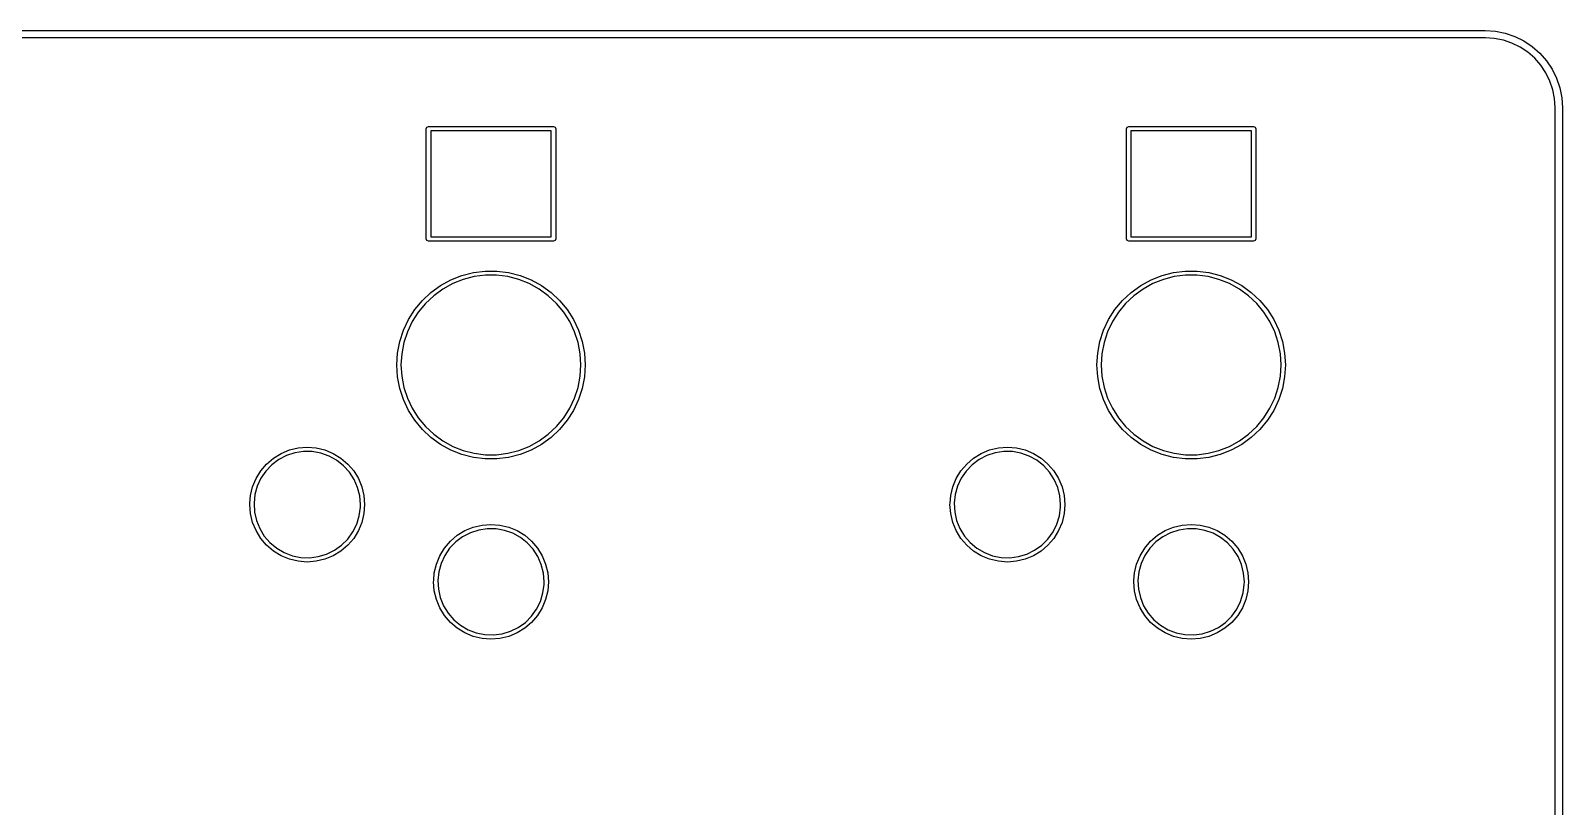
# Model space of a CAD drawing. Extents: x 0 to 11.3, y -3.8 to 0.
# Drawn here: x 9.632 to 11.273, y -0.848 to -0.017 of the extents above; entities that cross this region are included whole.
import ezdxf

# ---------------------------------------------------------------- set-up
doc = ezdxf.new("R2010")
doc.units = 0
doc.header["$MEASUREMENT"] = 0
doc.layers.add('BLACK', color=7, linetype='CONTINUOUS')

msp = doc.modelspace()

# ---------------------------------------------------------------- linework, layer by layer
at = {"layer": 'BLACK', "linetype": 'CONTINUOUS'}
for p, q in [((0.060039, -0.016732), (11.19, -0.016732)), ((11.19, -0.024606), (0.060039, -0.024606)), ((11.19, -0.016732), (11.2008, -0.01744)), ((11.1904, -0.024473), (11.19, -0.024606)), ((11.1997, -0.025087), (11.1904, -0.024473)), ((11.2094, -0.027), (11.1997, -0.025087)), ((11.2008, -0.01744), (11.2114, -0.019549)), ((11.2186, -0.030152), (11.2094, -0.027)), ((11.2114, -0.019549), (11.2216, -0.023026)), ((11.2274, -0.034489), (11.2186, -0.030152)), ((11.2216, -0.023026), (11.2313, -0.027809)), ((11.2313, -0.027809), (11.2403, -0.033817)), ((11.2356, -0.039937), (11.2274, -0.034489)), ((11.243, -0.046402), (11.2356, -0.039937)), ((11.2403, -0.033817), (11.2484, -0.040948)), ((11.2494, -0.053774), (11.243, -0.046402)), ((11.2484, -0.040948), (11.2556, -0.049079)), ((11.2556, -0.049079), (11.2616, -0.058071)), ((11.2549, -0.061928), (11.2494, -0.053774)), ((11.2592, -0.070722), (11.2549, -0.061928)), ((11.2616, -0.058071), (11.2663, -0.06777)), ((11.2624, -0.080007), (11.2592, -0.070722)), ((11.2643, -0.089625), (11.2624, -0.080007)), ((11.2663, -0.06777), (11.2698, -0.078011)), ((11.2698, -0.078011), (11.2719, -0.088618)), ((11.2649, -0.098998), (11.2643, -0.089625)), ((11.2719, -0.088618), (11.2726, -0.099409)), ((11.2648, -0.099409), (11.2649, -0.098998)), ((11.2648, -2.16634), (11.2648, -0.099409)), ((11.2726, -0.099409), (11.2726, -2.17028)), ((10.0557, -0.12185), (10.0564, -0.12018)), ((10.0557, -0.239961), (10.0557, -0.12185)), ((10.0564, -0.12018), (10.0581, -0.119488)), ((10.0581, -0.119488), (10.1919, -0.119488)), ((10.0604, -0.124213), (10.0604, -0.237598)), ((10.1896, -0.124213), (10.0604, -0.124213)), ((10.1896, -0.237598), (10.1896, -0.124213)), ((10.1919, -0.119488), (10.1936, -0.12018)), ((10.1936, -0.12018), (10.1943, -0.12185)), ((10.1943, -0.12185), (10.1943, -0.239961)), ((10.8057, -0.12185), (10.8064, -0.12018)), ((10.8057, -0.239961), (10.8057, -0.12185)), ((10.8064, -0.12018), (10.8081, -0.119488)), ((10.8081, -0.119488), (10.9419, -0.119488)), ((10.8104, -0.124213), (10.8104, -0.237598)), ((10.9396, -0.124213), (10.8104, -0.124213)), ((10.9396, -0.237598), (10.9396, -0.124213)), ((10.9419, -0.119488), (10.9436, -0.12018)), ((10.9436, -0.12018), (10.9443, -0.12185)), ((10.9443, -0.12185), (10.9443, -0.239961)), ((10.0564, -0.241631), (10.0557, -0.239961)), ((10.0581, -0.242323), (10.0564, -0.241631)), ((10.1919, -0.242323), (10.0581, -0.242323)), ((10.0604, -0.237598), (10.1896, -0.237598)), ((10.1936, -0.241631), (10.1919, -0.242323)), ((10.1943, -0.239961), (10.1936, -0.241631)), ((10.8064, -0.241631), (10.8057, -0.239961)), ((10.8081, -0.242323), (10.8064, -0.241631)), ((10.9419, -0.242323), (10.8081, -0.242323)), ((10.8104, -0.237598), (10.9396, -0.237598)), ((10.9436, -0.241631), (10.9419, -0.242323)), ((10.9443, -0.239961), (10.9436, -0.241631)), ((10.0938, -0.279052), (10.1061, -0.275901)), ((10.1061, -0.275901), (10.1187, -0.274313)), ((10.119, -0.278839), (10.1069, -0.280355)), ((10.1187, -0.274313), (10.1313, -0.274313)), ((10.131, -0.278839), (10.119, -0.278839)), ((10.1431, -0.280355), (10.131, -0.278839)), ((10.1313, -0.274313), (10.1439, -0.275901)), ((10.1439, -0.275901), (10.1562, -0.279052)), ((10.8438, -0.279052), (10.8561, -0.275901)), ((10.8561, -0.275901), (10.8687, -0.274313)), ((10.869, -0.278839), (10.8569, -0.280355)), ((10.8687, -0.274313), (10.8813, -0.274313)), ((10.881, -0.278839), (10.869, -0.278839)), ((10.8931, -0.280355), (10.881, -0.278839)), ((10.8813, -0.274313), (10.8939, -0.275901)), ((10.8939, -0.275901), (10.9062, -0.279052)), ((10.0607, -0.297266), (10.0709, -0.289819)), ((10.0734, -0.293648), (10.0636, -0.30076)), ((10.0709, -0.289819), (10.082, -0.283716)), ((10.084, -0.287819), (10.0734, -0.293648)), ((10.082, -0.283716), (10.0938, -0.279052)), ((10.0952, -0.283364), (10.084, -0.287819)), ((10.1069, -0.280355), (10.0952, -0.283364)), ((10.1548, -0.283364), (10.1431, -0.280355)), ((10.166, -0.287819), (10.1548, -0.283364)), ((10.1562, -0.279052), (10.168, -0.283716)), ((10.1766, -0.293648), (10.166, -0.287819)), ((10.168, -0.283716), (10.1791, -0.289819)), ((10.1864, -0.30076), (10.1766, -0.293648)), ((10.1791, -0.289819), (10.1893, -0.297266)), ((10.8107, -0.297266), (10.8209, -0.289819)), ((10.8234, -0.293648), (10.8136, -0.30076)), ((10.8209, -0.289819), (10.832, -0.283716)), ((10.834, -0.287819), (10.8234, -0.293648)), ((10.832, -0.283716), (10.8438, -0.279052)), ((10.8452, -0.283364), (10.834, -0.287819)), ((10.8569, -0.280355), (10.8452, -0.283364)), ((10.9048, -0.283364), (10.8931, -0.280355)), ((10.916, -0.287819), (10.9048, -0.283364)), ((10.9062, -0.279052), (10.918, -0.283716)), ((10.9266, -0.293648), (10.916, -0.287819)), ((10.918, -0.283716), (10.9291, -0.289819)), ((10.9364, -0.30076), (10.9266, -0.293648)), ((10.9291, -0.289819), (10.9393, -0.297266)), ((10.0434, -0.315701), (10.0515, -0.305939)), ((10.0548, -0.309043), (10.047, -0.318366)), ((10.0515, -0.305939), (10.0607, -0.297266)), ((10.0636, -0.30076), (10.0548, -0.309043)), ((10.1952, -0.309043), (10.1864, -0.30076)), ((10.1893, -0.297266), (10.1985, -0.305939)), ((10.203, -0.318366), (10.1952, -0.309043)), ((10.1985, -0.305939), (10.2066, -0.315701)), ((10.7934, -0.315701), (10.8015, -0.305939)), ((10.8048, -0.309043), (10.797, -0.318366)), ((10.8015, -0.305939), (10.8107, -0.297266)), ((10.8136, -0.30076), (10.8048, -0.309043)), ((10.9452, -0.309043), (10.9364, -0.30076)), ((10.9393, -0.297266), (10.9485, -0.305939)), ((10.953, -0.318366), (10.9452, -0.309043)), ((10.9485, -0.305939), (10.9566, -0.315701)), ((10.0312, -0.337861), (10.0366, -0.326398)), ((10.0366, -0.326398), (10.0434, -0.315701)), ((10.047, -0.318366), (10.0406, -0.328582)), ((10.2094, -0.328582), (10.203, -0.318366)), ((10.2066, -0.315701), (10.2134, -0.326398)), ((10.2134, -0.326398), (10.2188, -0.337861)), ((10.7812, -0.337861), (10.7866, -0.326398)), ((10.7866, -0.326398), (10.7934, -0.315701)), ((10.797, -0.318366), (10.7906, -0.328582)), ((10.9594, -0.328582), (10.953, -0.318366)), ((10.9566, -0.315701), (10.9634, -0.326398)), ((10.9634, -0.326398), (10.9688, -0.337861)), ((10.0273, -0.349911), (10.0312, -0.337861)), ((10.0354, -0.339531), (10.0317, -0.351038)), ((10.0406, -0.328582), (10.0354, -0.339531)), ((10.2146, -0.339531), (10.2094, -0.328582)), ((10.2183, -0.351038), (10.2146, -0.339531)), ((10.2188, -0.337861), (10.2227, -0.349911)), ((10.7773, -0.349911), (10.7812, -0.337861)), ((10.7854, -0.339531), (10.7817, -0.351038)), ((10.7906, -0.328582), (10.7854, -0.339531)), ((10.9646, -0.339531), (10.9594, -0.328582)), ((10.9683, -0.351038), (10.9646, -0.339531)), ((10.9688, -0.337861), (10.9727, -0.349911)), ((10.0249, -0.362356), (10.0273, -0.349911)), ((10.0317, -0.351038), (10.0294, -0.362924)), ((10.2206, -0.362924), (10.2183, -0.351038)), ((10.2227, -0.349911), (10.2251, -0.362356)), ((10.7749, -0.362356), (10.7773, -0.349911)), ((10.7817, -0.351038), (10.7794, -0.362924)), ((10.9706, -0.362924), (10.9683, -0.351038)), ((10.9727, -0.349911), (10.9751, -0.362356)), ((10.0241, -0.375), (10.0249, -0.362356)), ((10.0249, -0.387644), (10.0241, -0.375)), ((10.0294, -0.362924), (10.0286, -0.375)), ((10.0286, -0.375), (10.0294, -0.387076)), ((10.2214, -0.375), (10.2206, -0.362924)), ((10.2206, -0.387076), (10.2214, -0.375)), ((10.2251, -0.362356), (10.2259, -0.375)), ((10.2259, -0.375), (10.2251, -0.387644)), ((10.7741, -0.375), (10.7749, -0.362356)), ((10.7749, -0.387644), (10.7741, -0.375)), ((10.7794, -0.362924), (10.7786, -0.375)), ((10.7786, -0.375), (10.7794, -0.387076)), ((10.9714, -0.375), (10.9706, -0.362924)), ((10.9706, -0.387076), (10.9714, -0.375)), ((10.9751, -0.362356), (10.9759, -0.375)), ((10.9759, -0.375), (10.9751, -0.387644)), ((10.0273, -0.400089), (10.0249, -0.387644)), ((10.0294, -0.387076), (10.0317, -0.398962)), ((10.2183, -0.398962), (10.2206, -0.387076)), ((10.2251, -0.387644), (10.2227, -0.400089)), ((10.7773, -0.400089), (10.7749, -0.387644)), ((10.7794, -0.387076), (10.7817, -0.398962)), ((10.9683, -0.398962), (10.9706, -0.387076)), ((10.9751, -0.387644), (10.9727, -0.400089)), ((10.0312, -0.412139), (10.0273, -0.400089)), ((10.0317, -0.398962), (10.0354, -0.410469)), ((10.2146, -0.410469), (10.2183, -0.398962)), ((10.2227, -0.400089), (10.2188, -0.412139)), ((10.7812, -0.412139), (10.7773, -0.400089)), ((10.7817, -0.398962), (10.7854, -0.410469)), ((10.9646, -0.410469), (10.9683, -0.398962)), ((10.9727, -0.400089), (10.9688, -0.412139)), ((10.0366, -0.423602), (10.0312, -0.412139)), ((10.0354, -0.410469), (10.0406, -0.421418)), ((10.0434, -0.434299), (10.0366, -0.423602)), ((10.0406, -0.421418), (10.047, -0.431634)), ((10.203, -0.431634), (10.2094, -0.421418)), ((10.2134, -0.423602), (10.2066, -0.434299)), ((10.2094, -0.421418), (10.2146, -0.410469)), ((10.2188, -0.412139), (10.2134, -0.423602)), ((10.7866, -0.423602), (10.7812, -0.412139)), ((10.7854, -0.410469), (10.7906, -0.421418)), ((10.7934, -0.434299), (10.7866, -0.423602)), ((10.7906, -0.421418), (10.797, -0.431634)), ((10.953, -0.431634), (10.9594, -0.421418)), ((10.9634, -0.423602), (10.9566, -0.434299)), ((10.9594, -0.421418), (10.9646, -0.410469)), ((10.9688, -0.412139), (10.9634, -0.423602)), ((10.0515, -0.444061), (10.0434, -0.434299)), ((10.047, -0.431634), (10.0548, -0.440957)), ((10.0548, -0.440957), (10.0636, -0.44924)), ((10.1864, -0.44924), (10.1952, -0.440957)), ((10.1952, -0.440957), (10.203, -0.431634)), ((10.2066, -0.434299), (10.1985, -0.444061)), ((10.8015, -0.444061), (10.7934, -0.434299)), ((10.797, -0.431634), (10.8048, -0.440957)), ((10.8048, -0.440957), (10.8136, -0.44924)), ((10.9364, -0.44924), (10.9452, -0.440957)), ((10.9452, -0.440957), (10.953, -0.431634)), ((10.9566, -0.434299), (10.9485, -0.444061)), ((10.0607, -0.452734), (10.0515, -0.444061)), ((10.0709, -0.460181), (10.0607, -0.452734)), ((10.0636, -0.44924), (10.0734, -0.456352)), ((10.0734, -0.456352), (10.084, -0.462181)), ((10.166, -0.462181), (10.1766, -0.456352)), ((10.1766, -0.456352), (10.1864, -0.44924)), ((10.1893, -0.452734), (10.1791, -0.460181)), ((10.1985, -0.444061), (10.1893, -0.452734)), ((10.8107, -0.452734), (10.8015, -0.444061)), ((10.8209, -0.460181), (10.8107, -0.452734)), ((10.8136, -0.44924), (10.8234, -0.456352)), ((10.8234, -0.456352), (10.834, -0.462181)), ((10.916, -0.462181), (10.9266, -0.456352)), ((10.9266, -0.456352), (10.9364, -0.44924)), ((10.9393, -0.452734), (10.9291, -0.460181)), ((10.9485, -0.444061), (10.9393, -0.452734)), ((9.88465, -0.481108), (9.89199, -0.474839)), ((9.89199, -0.474839), (9.90022, -0.469795)), ((9.90607, -0.472073), (9.89778, -0.476385)), ((9.90022, -0.469795), (9.90914, -0.466101)), ((9.91494, -0.469172), (9.90607, -0.472073)), ((9.90914, -0.466101), (9.91853, -0.463848)), ((9.92417, -0.467759), (9.91494, -0.469172)), ((9.91853, -0.463848), (9.92815, -0.463091)), ((9.93351, -0.467873), (9.92417, -0.467759)), ((9.92815, -0.463091), (9.93777, -0.463848)), ((9.94271, -0.469511), (9.93351, -0.467873)), ((9.93777, -0.463848), (9.94716, -0.466101)), ((9.95151, -0.472628), (9.94271, -0.469511)), ((9.94716, -0.466101), (9.95608, -0.469795)), ((9.95969, -0.477141), (9.95151, -0.472628)), ((9.95608, -0.469795), (9.96431, -0.474839)), ((9.96431, -0.474839), (9.97165, -0.481108)), ((10.082, -0.466284), (10.0709, -0.460181)), ((10.0938, -0.470948), (10.082, -0.466284)), ((10.084, -0.462181), (10.0952, -0.466636)), ((10.1061, -0.474099), (10.0938, -0.470948)), ((10.0952, -0.466636), (10.1069, -0.469645)), ((10.1187, -0.475687), (10.1061, -0.474099)), ((10.1069, -0.469645), (10.119, -0.471161)), ((10.1313, -0.475687), (10.1187, -0.475687)), ((10.119, -0.471161), (10.131, -0.471161)), ((10.131, -0.471161), (10.1431, -0.469645)), ((10.1439, -0.474099), (10.1313, -0.475687)), ((10.1431, -0.469645), (10.1548, -0.466636)), ((10.1562, -0.470948), (10.1439, -0.474099)), ((10.1548, -0.466636), (10.166, -0.462181)), ((10.168, -0.466284), (10.1562, -0.470948)), ((10.1791, -0.460181), (10.168, -0.466284)), ((10.6347, -0.481108), (10.642, -0.474839)), ((10.642, -0.474839), (10.6502, -0.469795)), ((10.6561, -0.472073), (10.6478, -0.476385)), ((10.6502, -0.469795), (10.6591, -0.466101)), ((10.6649, -0.469172), (10.6561, -0.472073)), ((10.6591, -0.466101), (10.6685, -0.463848)), ((10.6742, -0.467759), (10.6649, -0.469172)), ((10.6685, -0.463848), (10.6781, -0.463091)), ((10.6835, -0.467873), (10.6742, -0.467759)), ((10.6781, -0.463091), (10.6878, -0.463848)), ((10.6927, -0.469511), (10.6835, -0.467873)), ((10.6878, -0.463848), (10.6972, -0.466101)), ((10.7015, -0.472628), (10.6927, -0.469511)), ((10.6972, -0.466101), (10.7061, -0.469795)), ((10.7097, -0.477141), (10.7015, -0.472628)), ((10.7061, -0.469795), (10.7143, -0.474839)), ((10.7143, -0.474839), (10.7216, -0.481108)), ((10.832, -0.466284), (10.8209, -0.460181)), ((10.8438, -0.470948), (10.832, -0.466284)), ((10.834, -0.462181), (10.8452, -0.466636)), ((10.8561, -0.474099), (10.8438, -0.470948)), ((10.8452, -0.466636), (10.8569, -0.469645)), ((10.8687, -0.475687), (10.8561, -0.474099)), ((10.8569, -0.469645), (10.869, -0.471161)), ((10.8813, -0.475687), (10.8687, -0.475687)), ((10.869, -0.471161), (10.881, -0.471161)), ((10.881, -0.471161), (10.8931, -0.469645)), ((10.8939, -0.474099), (10.8813, -0.475687)), ((10.8931, -0.469645), (10.9048, -0.466636)), ((10.9062, -0.470948), (10.8939, -0.474099)), ((10.9048, -0.466636), (10.916, -0.462181)), ((10.918, -0.466284), (10.9062, -0.470948)), ((10.9291, -0.460181), (10.918, -0.466284)), ((9.87334, -0.496679), (9.87838, -0.488448)), ((9.87838, -0.488448), (9.88465, -0.481108)), ((9.88386, -0.488744), (9.8786, -0.496459)), ((9.89032, -0.481992), (9.88386, -0.488744)), ((9.89778, -0.476385), (9.89032, -0.481992)), ((9.96701, -0.482929), (9.95969, -0.477141)), ((9.9733, -0.489837), (9.96701, -0.482929)), ((9.97165, -0.481108), (9.97792, -0.488448)), ((9.97837, -0.497678), (9.9733, -0.489837)), ((9.97792, -0.488448), (9.98296, -0.496679)), ((10.6233, -0.496679), (10.6284, -0.488448)), ((10.6284, -0.488448), (10.6347, -0.481108)), ((10.6339, -0.488744), (10.6286, -0.496459)), ((10.6403, -0.481992), (10.6339, -0.488744)), ((10.6478, -0.476385), (10.6403, -0.481992)), ((10.717, -0.482929), (10.7097, -0.477141)), ((10.7233, -0.489837), (10.717, -0.482929)), ((10.7216, -0.481108), (10.7279, -0.488448)), ((10.7284, -0.497678), (10.7233, -0.489837)), ((10.7279, -0.488448), (10.733, -0.496679)), ((9.86739, -0.514983), (9.86964, -0.505597)), ((9.86964, -0.505597), (9.87334, -0.496679)), ((9.87467, -0.504929), (9.87217, -0.513928)), ((9.8786, -0.496459), (9.87467, -0.504929)), ((9.9821, -0.506242), (9.97837, -0.497678)), ((9.98437, -0.515299), (9.9821, -0.506242)), ((9.98296, -0.496679), (9.98665, -0.505597)), ((9.98665, -0.505597), (9.98891, -0.514983)), ((10.6174, -0.514983), (10.6196, -0.505597)), ((10.6196, -0.505597), (10.6233, -0.496679)), ((10.6247, -0.504929), (10.6222, -0.513928)), ((10.6286, -0.496459), (10.6247, -0.504929)), ((10.7321, -0.506242), (10.7284, -0.497678)), ((10.7344, -0.515299), (10.7321, -0.506242)), ((10.733, -0.496679), (10.7367, -0.505597)), ((10.7367, -0.505597), (10.7389, -0.514983)), ((9.86663, -0.524606), (9.86674, -0.523214)), ((9.86739, -0.534229), (9.86663, -0.524606)), ((9.86674, -0.523214), (9.86739, -0.514983)), ((9.87217, -0.513928), (9.87118, -0.523214)), ((9.87118, -0.523214), (9.87172, -0.532537)), ((9.98514, -0.524606), (9.98437, -0.515299)), ((9.98507, -0.52739), (9.98514, -0.524606)), ((9.98891, -0.514983), (9.98967, -0.524606)), ((9.98967, -0.524606), (9.98891, -0.534229)), ((10.6166, -0.524606), (10.6167, -0.523214)), ((10.6174, -0.534229), (10.6166, -0.524606)), ((10.6167, -0.523214), (10.6174, -0.514983)), ((10.6222, -0.513928), (10.6212, -0.523214)), ((10.6212, -0.523214), (10.6217, -0.532537)), ((10.7351, -0.524606), (10.7344, -0.515299)), ((10.7351, -0.52739), (10.7351, -0.524606)), ((10.7389, -0.514983), (10.7397, -0.524606)), ((10.7397, -0.524606), (10.7389, -0.534229)), ((9.86964, -0.543616), (9.86739, -0.534229)), ((9.87172, -0.532537), (9.87377, -0.541647)), ((9.98113, -0.545584), (9.98385, -0.536649)), ((9.98385, -0.536649), (9.98507, -0.52739)), ((9.98891, -0.534229), (9.98665, -0.543616)), ((10.6196, -0.543616), (10.6174, -0.534229)), ((10.6217, -0.532537), (10.6238, -0.541647)), ((10.7311, -0.545584), (10.7338, -0.536649)), ((10.7338, -0.536649), (10.7351, -0.52739)), ((10.7389, -0.534229), (10.7367, -0.543616)), ((9.87334, -0.552534), (9.86964, -0.543616)), ((9.87838, -0.560764), (9.87334, -0.552534)), ((9.87377, -0.541647), (9.87728, -0.5503)), ((9.87728, -0.5503), (9.88216, -0.558263)), ((9.97155, -0.56154), (9.977, -0.553956)), ((9.977, -0.553956), (9.98113, -0.545584)), ((9.98296, -0.552534), (9.97792, -0.560764)), ((9.98665, -0.543616), (9.98296, -0.552534)), ((10.0815, -0.563785), (10.0888, -0.557516)), ((10.0888, -0.557516), (10.0971, -0.552473)), ((10.1029, -0.55475), (10.0946, -0.559062)), ((10.0971, -0.552473), (10.106, -0.548779)), ((10.1118, -0.551849), (10.1029, -0.55475)), ((10.106, -0.548779), (10.1154, -0.546525)), ((10.121, -0.550436), (10.1118, -0.551849)), ((10.1154, -0.546525), (10.125, -0.545768)), ((10.1304, -0.55055), (10.121, -0.550436)), ((10.125, -0.545768), (10.1346, -0.546525)), ((10.1396, -0.552188), (10.1304, -0.55055)), ((10.1346, -0.546525), (10.144, -0.548779)), ((10.1484, -0.555305), (10.1396, -0.552188)), ((10.144, -0.548779), (10.1529, -0.552473)), ((10.1565, -0.559819), (10.1484, -0.555305)), ((10.1529, -0.552473), (10.1612, -0.557516)), ((10.1612, -0.557516), (10.1685, -0.563785)), ((10.6233, -0.552534), (10.6196, -0.543616)), ((10.6284, -0.560764), (10.6233, -0.552534)), ((10.6238, -0.541647), (10.6273, -0.5503)), ((10.6273, -0.5503), (10.6322, -0.558263)), ((10.7215, -0.56154), (10.727, -0.553956)), ((10.727, -0.553956), (10.7311, -0.545584)), ((10.733, -0.552534), (10.7279, -0.560764)), ((10.7367, -0.543616), (10.733, -0.552534)), ((10.8315, -0.563785), (10.8388, -0.557516)), ((10.8388, -0.557516), (10.8471, -0.552473)), ((10.8529, -0.55475), (10.8446, -0.559062)), ((10.8471, -0.552473), (10.856, -0.548779)), ((10.8618, -0.551849), (10.8529, -0.55475)), ((10.856, -0.548779), (10.8654, -0.546525)), ((10.871, -0.550436), (10.8618, -0.551849)), ((10.8654, -0.546525), (10.875, -0.545768)), ((10.8804, -0.55055), (10.871, -0.550436)), ((10.875, -0.545768), (10.8846, -0.546525)), ((10.8896, -0.552188), (10.8804, -0.55055)), ((10.8846, -0.546525), (10.894, -0.548779)), ((10.8984, -0.555305), (10.8896, -0.552188)), ((10.894, -0.548779), (10.9029, -0.552473)), ((10.9065, -0.559819), (10.8984, -0.555305)), ((10.9029, -0.552473), (10.9112, -0.557516)), ((10.9112, -0.557516), (10.9185, -0.563785)), ((9.88465, -0.568104), (9.87838, -0.560764)), ((9.88216, -0.558263), (9.88828, -0.565321)), ((9.89199, -0.574374), (9.88465, -0.568104)), ((9.88828, -0.565321), (9.89546, -0.571286)), ((9.89546, -0.571286), (9.90353, -0.575998)), ((9.94894, -0.577663), (9.95733, -0.573555)), ((9.95733, -0.573555), (9.96493, -0.568132)), ((9.97165, -0.568104), (9.96431, -0.574374)), ((9.96493, -0.568132), (9.97155, -0.56154)), ((9.97792, -0.560764), (9.97165, -0.568104)), ((10.0702, -0.579356), (10.0752, -0.571125)), ((10.0752, -0.571125), (10.0815, -0.563785)), ((10.0807, -0.571421), (10.0755, -0.579136)), ((10.0872, -0.564669), (10.0807, -0.571421)), ((10.0946, -0.559062), (10.0872, -0.564669)), ((10.1639, -0.565607), (10.1565, -0.559819)), ((10.1701, -0.572514), (10.1639, -0.565607)), ((10.1685, -0.563785), (10.1748, -0.571125)), ((10.1752, -0.580355), (10.1701, -0.572514)), ((10.1748, -0.571125), (10.1798, -0.579356)), ((10.6347, -0.568104), (10.6284, -0.560764)), ((10.6322, -0.558263), (10.6383, -0.565321)), ((10.642, -0.574374), (10.6347, -0.568104)), ((10.6383, -0.565321), (10.6455, -0.571286)), ((10.6455, -0.571286), (10.6535, -0.575998)), ((10.6989, -0.577663), (10.7073, -0.573555)), ((10.7073, -0.573555), (10.7149, -0.568132)), ((10.7216, -0.568104), (10.7143, -0.574374)), ((10.7149, -0.568132), (10.7215, -0.56154)), ((10.7279, -0.560764), (10.7216, -0.568104)), ((10.8202, -0.579356), (10.8252, -0.571125)), ((10.8252, -0.571125), (10.8315, -0.563785)), ((10.8307, -0.571421), (10.8255, -0.579136)), ((10.8372, -0.564669), (10.8307, -0.571421)), ((10.8446, -0.559062), (10.8372, -0.564669)), ((10.9139, -0.565607), (10.9065, -0.559819)), ((10.9201, -0.572514), (10.9139, -0.565607)), ((10.9185, -0.563785), (10.9248, -0.571125)), ((10.9252, -0.580355), (10.9201, -0.572514)), ((10.9248, -0.571125), (10.9298, -0.579356)), ((9.90022, -0.579417), (9.89199, -0.574374)), ((9.90914, -0.583111), (9.90022, -0.579417)), ((9.90353, -0.575998), (9.91225, -0.57933)), ((9.91853, -0.585365), (9.90914, -0.583111)), ((9.91225, -0.57933), (9.9214, -0.581191)), ((9.92815, -0.586122), (9.91853, -0.585365)), ((9.9214, -0.581191), (9.93073, -0.581534)), ((9.93777, -0.585365), (9.92815, -0.586122)), ((9.93073, -0.581534), (9.94, -0.580347)), ((9.94716, -0.583111), (9.93777, -0.585365)), ((9.94, -0.580347), (9.94894, -0.577663)), ((9.95608, -0.579417), (9.94716, -0.583111)), ((9.96431, -0.574374), (9.95608, -0.579417)), ((10.0642, -0.59766), (10.0665, -0.588274)), ((10.0665, -0.588274), (10.0702, -0.579356)), ((10.0715, -0.587606), (10.069, -0.596605)), ((10.0755, -0.579136), (10.0715, -0.587606)), ((10.1789, -0.588919), (10.1752, -0.580355)), ((10.1812, -0.597976), (10.1789, -0.588919)), ((10.1798, -0.579356), (10.1835, -0.588274)), ((10.1835, -0.588274), (10.1858, -0.59766)), ((10.6502, -0.579417), (10.642, -0.574374)), ((10.6591, -0.583111), (10.6502, -0.579417)), ((10.6535, -0.575998), (10.6623, -0.57933)), ((10.6685, -0.585365), (10.6591, -0.583111)), ((10.6623, -0.57933), (10.6714, -0.581191)), ((10.6781, -0.586122), (10.6685, -0.585365)), ((10.6714, -0.581191), (10.6807, -0.581534)), ((10.6878, -0.585365), (10.6781, -0.586122)), ((10.6807, -0.581534), (10.69, -0.580347)), ((10.6972, -0.583111), (10.6878, -0.585365)), ((10.69, -0.580347), (10.6989, -0.577663)), ((10.7061, -0.579417), (10.6972, -0.583111)), ((10.7143, -0.574374), (10.7061, -0.579417)), ((10.8142, -0.59766), (10.8165, -0.588274)), ((10.8165, -0.588274), (10.8202, -0.579356)), ((10.8215, -0.587606), (10.819, -0.596605)), ((10.8255, -0.579136), (10.8215, -0.587606)), ((10.9289, -0.588919), (10.9252, -0.580355)), ((10.9312, -0.597976), (10.9289, -0.588919)), ((10.9298, -0.579356), (10.9335, -0.588274)), ((10.9335, -0.588274), (10.9358, -0.59766)), ((10.0635, -0.607283), (10.0636, -0.605891)), ((10.0636, -0.605891), (10.0642, -0.59766)), ((10.069, -0.596605), (10.068, -0.605891)), ((10.068, -0.605891), (10.0686, -0.615214)), ((10.182, -0.607283), (10.1812, -0.597976)), ((10.1858, -0.59766), (10.1865, -0.607283)), ((10.8135, -0.607283), (10.8136, -0.605891)), ((10.8136, -0.605891), (10.8142, -0.59766)), ((10.819, -0.596605), (10.818, -0.605891)), ((10.818, -0.605891), (10.8186, -0.615214)), ((10.932, -0.607283), (10.9312, -0.597976)), ((10.9358, -0.59766), (10.9365, -0.607283)), ((10.0642, -0.616907), (10.0635, -0.607283)), ((10.0665, -0.626293), (10.0642, -0.616907)), ((10.0686, -0.615214), (10.0706, -0.624325)), ((10.178, -0.628261), (10.1807, -0.619326)), ((10.1807, -0.619326), (10.1819, -0.610067)), ((10.1819, -0.610067), (10.182, -0.607283)), ((10.1858, -0.616907), (10.1835, -0.626293)), ((10.1865, -0.607283), (10.1858, -0.616907)), ((10.8142, -0.616907), (10.8135, -0.607283)), ((10.8165, -0.626293), (10.8142, -0.616907)), ((10.8186, -0.615214), (10.8206, -0.624325)), ((10.928, -0.628261), (10.9307, -0.619326)), ((10.9307, -0.619326), (10.9319, -0.610067)), ((10.9319, -0.610067), (10.932, -0.607283)), ((10.9358, -0.616907), (10.9335, -0.626293)), ((10.9365, -0.607283), (10.9358, -0.616907)), ((10.0702, -0.635211), (10.0665, -0.626293)), ((10.0752, -0.643441), (10.0702, -0.635211)), ((10.0706, -0.624325), (10.0741, -0.632977)), ((10.0741, -0.632977), (10.079, -0.64094)), ((10.1684, -0.644217), (10.1738, -0.636633)), ((10.1738, -0.636633), (10.178, -0.628261)), ((10.1798, -0.635211), (10.1748, -0.643441)), ((10.1835, -0.626293), (10.1798, -0.635211)), ((10.8202, -0.635211), (10.8165, -0.626293)), ((10.8252, -0.643441), (10.8202, -0.635211)), ((10.8206, -0.624325), (10.8241, -0.632977)), ((10.8241, -0.632977), (10.829, -0.64094)), ((10.9184, -0.644217), (10.9238, -0.636633)), ((10.9238, -0.636633), (10.928, -0.628261)), ((10.9298, -0.635211), (10.9248, -0.643441)), ((10.9335, -0.626293), (10.9298, -0.635211)), ((10.0815, -0.650782), (10.0752, -0.643441)), ((10.079, -0.64094), (10.0851, -0.647998)), ((10.0888, -0.657051), (10.0815, -0.650782)), ((10.0851, -0.647998), (10.0923, -0.653964)), ((10.0923, -0.653964), (10.1004, -0.658675)), ((10.1458, -0.660341), (10.1542, -0.656232)), ((10.1542, -0.656232), (10.1618, -0.650809)), ((10.1685, -0.650782), (10.1612, -0.657051)), ((10.1618, -0.650809), (10.1684, -0.644217)), ((10.1748, -0.643441), (10.1685, -0.650782)), ((10.8315, -0.650782), (10.8252, -0.643441)), ((10.829, -0.64094), (10.8351, -0.647998)), ((10.8388, -0.657051), (10.8315, -0.650782)), ((10.8351, -0.647998), (10.8423, -0.653964)), ((10.8423, -0.653964), (10.8504, -0.658675)), ((10.8958, -0.660341), (10.9042, -0.656232)), ((10.9042, -0.656232), (10.9118, -0.650809)), ((10.9185, -0.650782), (10.9112, -0.657051)), ((10.9118, -0.650809), (10.9184, -0.644217)), ((10.9248, -0.643441), (10.9185, -0.650782)), ((10.0971, -0.662094), (10.0888, -0.657051)), ((10.106, -0.665788), (10.0971, -0.662094)), ((10.1004, -0.658675), (10.1091, -0.662007)), ((10.1154, -0.668042), (10.106, -0.665788)), ((10.1091, -0.662007), (10.1183, -0.663869)), ((10.125, -0.668799), (10.1154, -0.668042)), ((10.1183, -0.663869), (10.1276, -0.664211)), ((10.1346, -0.668042), (10.125, -0.668799)), ((10.1276, -0.664211), (10.1368, -0.663024)), ((10.144, -0.665788), (10.1346, -0.668042)), ((10.1368, -0.663024), (10.1458, -0.660341)), ((10.1529, -0.662094), (10.144, -0.665788)), ((10.1612, -0.657051), (10.1529, -0.662094)), ((10.8471, -0.662094), (10.8388, -0.657051)), ((10.856, -0.665788), (10.8471, -0.662094)), ((10.8504, -0.658675), (10.8591, -0.662007)), ((10.8654, -0.668042), (10.856, -0.665788)), ((10.8591, -0.662007), (10.8683, -0.663869)), ((10.875, -0.668799), (10.8654, -0.668042)), ((10.8683, -0.663869), (10.8776, -0.664211)), ((10.8846, -0.668042), (10.875, -0.668799)), ((10.8776, -0.664211), (10.8868, -0.663024)), ((10.894, -0.665788), (10.8846, -0.668042)), ((10.8868, -0.663024), (10.8958, -0.660341)), ((10.9029, -0.662094), (10.894, -0.665788)), ((10.9112, -0.657051), (10.9029, -0.662094))]:
    msp.add_line(p, q, dxfattribs=at)

doc.saveas('drawing.dxf')
